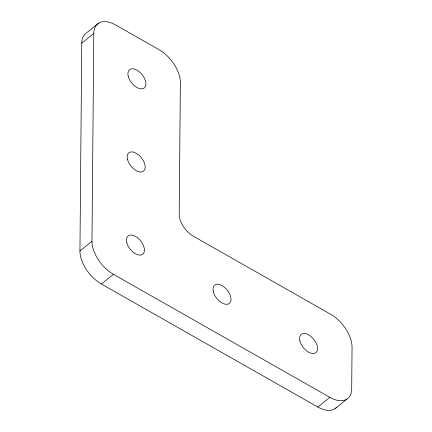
<?xml version="1.0" encoding="UTF-8"?>
<svg xmlns="http://www.w3.org/2000/svg" width="432" height="432" viewBox="0 0 432 432"><rect width="100%" height="100%" fill="white"/><g stroke="black" fill="none" stroke-linecap="round" stroke-linejoin="round"><path stroke-width="0.65" d="M336.663 407.295A28.188 16.033 51.2 0 1 317.828 407.036L101.407 284.018A28.188 16.033 51.2 0 1 79.947 250.938L81.761 43.135A28.188 16.033 51.2 0 1 86.341 33.026L98.377 23.339M329.87 397.343L113.443 274.325A28.188 16.033 51.2 0 1 91.984 241.245L93.798 33.448A28.188 16.033 51.2 0 1 115.619 24.964L158.906 49.572A28.188 16.033 51.2 0 1 180.365 82.652L179.215 214.256A18.792 10.692 51.2 0 0 193.525 236.315L330.593 314.221A28.188 16.033 51.2 0 1 352.053 347.306L351.691 388.865A28.188 16.033 51.2 0 1 329.87 397.343L317.828 407.036M81.761 43.135L93.798 33.448M79.947 250.938L91.984 241.245M101.407 284.018L113.443 274.325M335.07 408.661L347.107 398.974M299.873 340.772A11.723 6.669 51.2 0 0 314.901 353.214A11.723 6.669 51.2 0 0 310.991 336.458A11.723 6.669 51.2 0 0 299.873 340.772M213.3 291.568A11.723 6.669 51.2 0 0 228.334 304.004A11.723 6.669 51.2 0 0 224.424 287.248A11.723 6.669 51.2 0 0 213.3 291.568M127.456 159.241A11.723 6.669 51.2 0 0 142.49 171.677A11.723 6.669 51.2 0 0 138.58 154.921A11.723 6.669 51.2 0 0 127.456 159.241M128.185 76.124A11.723 6.669 51.2 0 0 143.213 88.56A11.723 6.669 51.2 0 0 139.304 71.804A11.723 6.669 51.2 0 0 128.185 76.124M126.733 242.363A11.723 6.669 51.2 0 0 141.761 254.799A11.723 6.669 51.2 0 0 137.851 238.043A11.723 6.669 51.2 0 0 126.733 242.363"/></g></svg>
